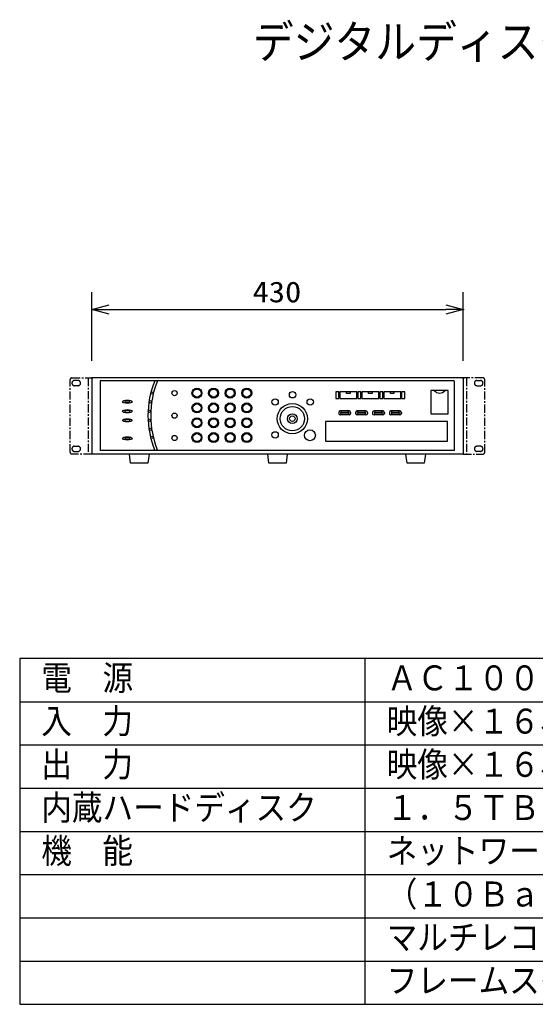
# Model space of a CAD drawing. Units: millimetres, scale not verified. Extents: x -63 to 63, y -57 to 57.
# Drawn here: x -62.5 to -2.8, y -56.5 to 57.4 of the extents above; entities that cross this region are included whole.
import ezdxf
from ezdxf.enums import TextEntityAlignment as Align

# ---------------------------------------------------------------- set-up
doc = ezdxf.new("R2010")
doc.units = ezdxf.units.MM
doc.header["$LTSCALE"] = 0.190236
doc.header["$PDMODE"] = 32
doc.header["$PDSIZE"] = 0.0951
doc.linetypes.add('CHAIN1', pattern=[8, 5, -1, 1, -1])
for name, color, linetype in [('0-0_MOJI1', 2, 'Continuous'), ('0-2_GAIKEI', 1, 'Continuous'), ('0-3_WAKU', 3, 'Continuous'), ('0-4_DEFPOINTS', 7, 'Continuous')]:
    doc.layers.add(name, color=color, linetype=linetype)
doc.styles.add('ＭＳ ゴシック', font='')
doc.styles.get('ＭＳ ゴシック').set_extended_font_data('MS Gothic')

# ---------------------------------------------------------------- blocks, each defined once
blk = doc.blocks.new('_OPEN30')
at = {"layer": '0-4_DEFPOINTS'}
blk.add_line((0, 0), (-1, 0), dxfattribs=at)
blk.add_lwpolyline([(-1, 0.26795), (0, 0), (-1, -0.26795)], dxfattribs=at)

msp = doc.modelspace()

# ---------------------------------------------------------------- linework, layer by layer
at = {"layer": '0-2_GAIKEI', "linetype": 'CHAIN1'}
for p, q in [((-56.4514, 15.9507), (-54.1514, 15.9507)), ((-54.5534, 15.9507), (-54.5534, 7.1507)), ((-8.8513, 15.9507), (-11.1513, 15.9507)), ((-10.7494, 15.9507), (-10.7494, 7.1507)), ((-56.6514, 7.3507), (-56.6514, 15.7507)), ((-55.7514, 15.6507), (-56.1514, 15.6507)), ((-55.7514, 15.0507), (-56.1514, 15.0507)), ((-9.5513, 15.6507), (-9.1513, 15.6507)), ((-9.5513, 15.0507), (-9.1513, 15.0507)), ((-8.6513, 7.3507), (-8.6513, 15.7507)), ((-56.1514, 8.0507), (-55.7514, 8.0507)), ((-9.1513, 8.0507), (-9.5513, 8.0507)), ((-54.1514, 7.1507), (-56.4514, 7.1507)), ((-56.1514, 7.4507), (-55.7514, 7.4507)), ((-11.1513, 7.1507), (-8.8513, 7.1507)), ((-9.1513, 7.4507), (-9.5513, 7.4507))]:
    msp.add_line(p, q, dxfattribs=at)
at = {"layer": '0-2_GAIKEI', "color": 7}
for p, q in [((-11.1513, 15.9507), (-54.1514, 15.9507)), ((-54.1514, 15.9507), (-54.1514, 7.1507))]:
    msp.add_line(p, q, dxfattribs=at)
at = {"layer": '0-2_GAIKEI'}
for p, q in [((-12.1854, 15.6338), (-53.1825, 15.6338)), ((-53.1825, 15.6338), (-53.1825, 7.5507)), ((-25.5264, 14.3485), (-25.8909, 14.3485)), ((-25.8909, 14.3485), (-25.8909, 13.5866)), ((-25.5264, 13.5866), (-25.5264, 14.3485)), ((-25.4145, 14.3485), (-25.4145, 13.5866)), ((-23.463, 14.3485), (-25.4145, 14.3485)), ((-24.6476, 14.1421), (-24.6476, 14.3485)), ((-24.2356, 14.1421), (-24.6476, 14.1421)), ((-24.2356, 14.3485), (-24.2356, 14.1421)), ((-23.463, 13.5866), (-23.463, 14.3485)), ((-22.9873, 14.3485), (-23.3518, 14.3485)), ((-23.3518, 14.3485), (-23.3518, 13.5866)), ((-22.9873, 13.5866), (-22.9873, 14.3485)), ((-22.8748, 14.3485), (-22.8748, 13.5866)), ((-20.9232, 14.3485), (-22.8748, 14.3485)), ((-22.1078, 14.1421), (-22.1078, 14.3485)), ((-21.6959, 14.1421), (-22.1078, 14.1421)), ((-21.6959, 14.3485), (-21.6959, 14.1421)), ((-20.9232, 13.5866), (-20.9232, 14.3485)), ((-20.4475, 14.3485), (-20.8121, 14.3485)), ((-20.8121, 14.3485), (-20.8121, 13.5866)), ((-20.4475, 13.5866), (-20.4475, 14.3485)), ((-25.8909, 13.5866), (-25.5264, 13.5866)), ((-25.4145, 13.5866), (-23.463, 13.5866)), ((-23.3518, 13.5866), (-22.9873, 13.5866)), ((-22.8748, 13.5866), (-20.9232, 13.5866)), ((-20.8121, 13.5866), (-20.4475, 13.5866)), ((-25.5592, 11.9485), (-25.5592, 11.8471)), ((-24.3587, 12.1277), (-25.3799, 12.1277)), ((-24.3587, 11.6672), (-25.3799, 11.6672)), ((-25.3348, 11.9201), (-25.3348, 11.8746)), ((-25.262, 11.993), (-25.294, 12.1211)), ((-25.294, 11.8033), (-25.262, 11.6752)), ((-25.262, 11.993), (-24.4757, 11.993)), ((-25.262, 11.8024), (-24.4757, 11.8024)), ((-24.4365, 11.993), (-24.4685, 12.1211)), ((-24.4685, 11.8033), (-24.4365, 11.6752)), ((-24.4029, 11.9201), (-24.4029, 11.8746)), ((-24.1795, 11.9485), (-24.1795, 11.8471)), ((-23.6022, 11.9485), (-23.6022, 11.8471)), ((-22.4017, 12.1277), (-23.4229, 12.1277)), ((-22.4017, 11.6672), (-23.4229, 11.6672)), ((-23.3778, 11.9201), (-23.3778, 11.8746)), ((-23.305, 11.993), (-23.337, 12.1211)), ((-23.337, 11.8033), (-23.305, 11.6752)), ((-23.305, 11.993), (-22.5187, 11.993)), ((-23.305, 11.8024), (-22.5187, 11.8024)), ((-22.4795, 11.993), (-22.5115, 12.1211)), ((-22.5115, 11.8033), (-22.4795, 11.6752)), ((-22.4459, 11.9201), (-22.4459, 11.8746)), ((-22.2225, 11.9485), (-22.2225, 11.8471)), ((-21.6445, 11.9485), (-21.6445, 11.8471)), ((-20.444, 12.1277), (-21.4653, 12.1277)), ((-20.444, 11.6672), (-21.4653, 11.6672)), ((-21.4201, 11.9201), (-21.4201, 11.8746)), ((-21.3473, 11.993), (-21.3793, 12.1211)), ((-21.3793, 11.8033), (-21.3473, 11.6752)), ((-21.3473, 11.993), (-20.5611, 11.993)), ((-21.3473, 11.8024), (-20.5611, 11.8024)), ((-20.5218, 11.993), (-20.5538, 12.1211)), ((-20.5538, 11.8033), (-20.5218, 11.6752)), ((-20.4882, 11.9201), (-20.4882, 11.8746)), ((-20.2648, 11.9485), (-20.2648, 11.8471)), ((-19.6874, 11.9485), (-19.6874, 11.8471)), ((-18.4869, 12.1277), (-19.5082, 12.1277)), ((-18.4869, 11.6672), (-19.5082, 11.6672)), ((-19.463, 11.9201), (-19.463, 11.8746)), ((-19.3902, 11.993), (-19.4222, 12.1211)), ((-19.4222, 11.8033), (-19.3902, 11.6752)), ((-19.3902, 11.993), (-18.604, 11.993)), ((-19.3902, 11.8024), (-18.604, 11.8024)), ((-18.5647, 11.993), (-18.5967, 12.1211)), ((-18.5967, 11.8033), (-18.5647, 11.6752)), ((-18.5311, 11.9201), (-18.5311, 11.8746)), ((-18.3077, 11.9485), (-18.3077, 11.8471))]:
    msp.add_line(p, q, dxfattribs=at)
at = {"layer": '0-2_GAIKEI', "color": 7}
for points in [[(-11.1513, 15.9507), (-11.1513, 7.1507), (-54.1514, 7.1507)], [(-47.5146, 7.1507), (-47.6515, 6.1007), (-49.6513, 6.1007), (-49.7759, 7.1507)], [(-31.5145, 7.1507), (-31.6514, 6.1007), (-33.6513, 6.1007), (-33.7758, 7.1507)], [(-15.5145, 7.1507), (-15.6514, 6.1007), (-17.6513, 6.1007), (-17.7758, 7.1507)]]:
    msp.add_lwpolyline(points, dxfattribs=at)
at = {"layer": '0-2_GAIKEI'}
for points in [[(-12.1854, 15.6338), (-12.1854, 7.5507), (-53.1825, 7.5507)], [(-19.1579, 14.3485), (-19.1579, 14.1421), (-19.5699, 14.1421), (-19.5699, 14.3485)]]:
    msp.add_lwpolyline(points, dxfattribs=at)
for points in [[(-18.3853, 14.3485), (-20.3368, 14.3485), (-20.3368, 13.5866), (-18.3853, 13.5866)], [(-18.2741, 14.3485), (-18.2741, 13.5866), (-17.9096, 13.5866), (-17.9096, 14.3485)], [(-14.9107, 14.5064), (-14.9107, 11.7933), (-12.8786, 11.7933), (-12.8786, 14.5064)], [(-12.9575, 10.9202), (-27.0812, 10.9202), (-27.0812, 8.6189), (-12.9575, 8.6189)]]:
    msp.add_lwpolyline(points, close=True, dxfattribs=at)
for centre, radius in [((-47.1665, 14.2038), 0.1389), ((-44.5626, 14.1927), 0.3013), ((-41.9696, 14.1927), 0.5776), ((-41.9696, 14.1927), 0.4659), ((-40.0488, 14.1927), 0.5776), ((-40.0488, 14.1927), 0.4659), ((-38.1282, 14.1927), 0.5776), ((-38.1282, 14.1927), 0.4659), ((-36.2074, 14.1927), 0.5776), ((-36.2074, 14.1927), 0.4659), ((-30.9058, 13.999), 0.3654), ((-47.3654, 13.1859), 0.1397), ((-41.9696, 12.4802), 0.5776), ((-41.9696, 12.4802), 0.4659), ((-40.0488, 12.4802), 0.5776), ((-40.0488, 12.4802), 0.4659), ((-38.1282, 12.4802), 0.5776), ((-38.1282, 12.4802), 0.4659), ((-36.2074, 12.4802), 0.5776), ((-36.2074, 12.4802), 0.4659), ((-32.922, 13.1576), 0.365), ((-30.9337, 11.238), 1.7457), ((-30.9337, 11.238), 1.4128), ((-28.8591, 13.1576), 0.3651), ((-47.4797, 12.0984), 0.1385), ((-44.5626, 11.5892), 0.3013), ((-30.9337, 11.238), 0.5558), ((-30.9337, 11.238), 0.3171), ((-47.4797, 11.0452), 0.1385), ((-41.9696, 10.768), 0.5776), ((-41.9696, 10.768), 0.4659), ((-40.0488, 10.768), 0.5776), ((-40.0488, 10.768), 0.4659), ((-38.1282, 10.768), 0.5776), ((-38.1282, 10.768), 0.4659), ((-36.2074, 10.768), 0.5776), ((-36.2074, 10.768), 0.4659), ((-47.3682, 9.9924), 0.1394), ((-47.1838, 9.0662), 0.1389), ((-44.5626, 8.997), 0.3013), ((-41.9696, 9.0544), 0.5776), ((-41.9696, 9.0544), 0.4659), ((-40.0488, 9.0544), 0.5776), ((-40.0488, 9.0544), 0.4659), ((-38.1282, 9.0544), 0.5776), ((-38.1282, 9.0544), 0.4659), ((-36.2074, 9.0544), 0.5776), ((-36.2074, 9.0544), 0.4659), ((-32.922, 9.365), 0.365), ((-28.8909, 9.318), 0.6348)]:
    msp.add_circle(centre, radius, dxfattribs=at)
at = {"layer": '0-2_GAIKEI', "linetype": 'CHAIN1'}
for centre, radius, start, end in [((-56.4514, 15.7507), 0.2, 90, 180), ((-8.8513, 15.7507), 0.2, 0, 90), ((-56.1514, 15.3507), 0.3, 90, 270), ((-55.7514, 15.3507), 0.3, 270, 90), ((-9.5513, 15.3507), 0.3, 90, 270), ((-9.1513, 15.3507), 0.3, 270, 90), ((-56.1514, 7.7507), 0.3, 90, 270), ((-55.7514, 7.7507), 0.3, 270, 90), ((-9.5513, 7.7507), 0.3, 90, 270), ((-9.1513, 7.7507), 0.3, 270, 90), ((-56.4514, 7.3507), 0.2, 180, 270), ((-8.8513, 7.3507), 0.2, 270, 0)]:
    msp.add_arc(centre, radius, start, end, dxfattribs=at)
at = {"layer": '0-2_GAIKEI'}
for centre, radius, start, end in [((-37.058, 11.6053), 10.5909, 157.75427, 202.41692), ((-36.7402, 11.6053), 10.5909, 157.75427, 202.41692), ((-13.8732, 14.9944), 0.7915, 218.05955, 321.94045), ((-25.379, 11.9475), 0.1802, 90.30718, 179.69282), ((-25.3787, 11.8477), 0.1805, 180.18232, 269.60052), ((-25.2616, 11.9198), 0.0732, 90.2936, 179.7064), ((-25.2619, 11.8753), 0.0729, 180.60575, 269.93224), ((-24.4761, 11.9198), 0.0732, 0.2936, 89.7064), ((-24.4758, 11.8753), 0.0729, 270.06776, 359.39425), ((-24.3597, 11.9475), 0.1802, 0.30718, 89.69282), ((-24.36, 11.8477), 0.1805, 270.39948, 359.81768), ((-23.422, 11.9475), 0.1802, 90.30718, 179.69282), ((-23.4217, 11.8477), 0.1805, 180.18232, 269.60052), ((-23.3046, 11.9198), 0.0732, 90.2936, 179.7064), ((-23.3049, 11.8753), 0.0729, 180.60575, 269.93224), ((-22.5191, 11.9198), 0.0732, 0.2936, 89.7064), ((-22.5188, 11.8753), 0.0729, 270.06776, 359.39425), ((-22.4027, 11.9475), 0.1802, 0.30718, 89.69282), ((-22.403, 11.8477), 0.1805, 270.39948, 359.81768), ((-21.4643, 11.9475), 0.1802, 90.30718, 179.69282), ((-21.464, 11.8477), 0.1805, 180.18232, 269.60052), ((-21.3469, 11.9198), 0.0732, 90.2936, 179.7064), ((-21.3472, 11.8753), 0.0729, 180.60575, 269.93224), ((-20.5612, 11.8753), 0.0729, 270.06776, 359.39425), ((-20.5614, 11.9198), 0.0732, 0.2936, 89.7064), ((-20.445, 11.9475), 0.1802, 0.30718, 89.69282), ((-20.4453, 11.8477), 0.1805, 270.39948, 359.81768), ((-19.5072, 11.9475), 0.1802, 90.30718, 179.69282), ((-19.5069, 11.8477), 0.1805, 180.18232, 269.60052), ((-19.3898, 11.9198), 0.0732, 90.2936, 179.7064), ((-19.3901, 11.8753), 0.0729, 180.60575, 269.93224), ((-18.6043, 11.9198), 0.0732, 0.2936, 89.7064), ((-18.604, 11.8753), 0.0729, 270.06776, 359.39425), ((-18.4879, 11.9475), 0.1802, 0.30718, 89.69282), ((-18.4882, 11.8477), 0.1805, 270.39948, 359.81768)]:
    msp.add_arc(centre, radius, start, end, dxfattribs=at)
for centre, major_axis, ratio in [((-50.0289, 13.1898), (0.5551, 0.0018), 0.342469), ((-50.0289, 13.1898), (0.3006, 0.0015), 0.420358), ((-50.0289, 12.0948), (0.5551, 0.0018), 0.342469), ((-50.0289, 12.0948), (0.3006, 0.0015), 0.420358), ((-50.0289, 11.047), (0.5551, 0.0018), 0.342469), ((-50.0289, 11.047), (0.3006, 0.0015), 0.420358), ((-50.0289, 8.9523), (0.5551, 0.0018), 0.342469), ((-50.0289, 8.9523), (0.3006, 0.0015), 0.420358)]:
    msp.add_ellipse(centre, major_axis=major_axis, ratio=ratio, dxfattribs=at)
at = {"layer": '0-3_WAKU'}
for p, q in [((-54.1514, 17.9369), (-54.1514, 25.8627)), ((-11.1513, 17.9369), (-11.1513, 25.8627)), ((-52.1514, 23.8627), (-13.1513, 23.8627))]:
    msp.add_line(p, q, dxfattribs=at)
at = {"layer": '0-3_WAKU', "color": 4}
for p, q in [((-62.5001, -16.5), (-62.5001, -56.5001)), ((62.5001, -16.5), (-62.5001, -16.5)), ((-22.5, -56.5001), (-22.5, -16.5)), ((-62.5001, -56.5001), (62.5001, -56.5001))]:
    msp.add_line(p, q, dxfattribs=at)
at = {"layer": '0-3_WAKU', "color": 1}
for p, q in [((-62.5001, -21.5), (62.5001, -21.5)), ((-62.5001, -26.5), (62.5001, -26.5)), ((-62.5001, -31.5001), (62.5001, -31.5001)), ((-62.5001, -36.5001), (62.5001, -36.5001)), ((-62.5001, -41.5001), (62.5001, -41.5001)), ((-62.5001, -46.5001), (62.5001, -46.5001)), ((-62.5001, -51.5001), (62.5001, -51.5001))]:
    msp.add_line(p, q, dxfattribs=at)
at = {"layer": '0-4_DEFPOINTS'}
for p in [(-11.1513, 23.8627), (-54.1514, 15.9369), (-11.1513, 15.9369)]:
    msp.add_point(p, dxfattribs=at)

# ---------------------------------------------------------------- block references
at = {"layer": '0-3_WAKU', "xscale": 2, "yscale": 2, "rotation": 180}
msp.add_blockref('_OPEN30', (-54.1514, 23.8627), dxfattribs=at)
at = {"layer": '0-3_WAKU', "xscale": 2, "yscale": 2}
msp.add_blockref('_OPEN30', (-11.1513, 23.8627), dxfattribs=at)

# ---------------------------------------------------------------- texts
at = {"layer": '0-0_MOJI1', "style": 'ＭＳ ゴシック', "width": 0.9}
for s, height, p in [('デジタルディスクレコーダー', 3.848, (-35.5001, 51.7599)), ('電\u3000源', 2.887, (-60.0001, -21.0552)), ('ＡＣ１００Ｖ\u3000５０／６０Ｈｚ', 2.887, (-20, -21.0552)), ('入  力', 2.887, (-60.0001, -26.0552)), ('映像×１６、音声×１６', 2.887, (-20, -26.0552)), ('出  力\u3000\u3000\u3000', 2.887, (-60.0001, -31.0552)), ('映像×１６、音声×１', 2.887, (-20, -31.0552)), ('内蔵ハードディスク', 2.887, (-60.0001, -36.0552)), ('１．５ＴＢ', 2.887, (-20, -36.0552)), ('機  能', 2.887, (-60.0001, -41.0552)), ('ネットワーク接続機能', 2.887, (-20, -41.0552)), ('（１０Ｂａｓｅ－Ｔ／１００Ｂａｓｅ－Ｔｘ）', 2.887, (-20, -46.0552)), ('マルチレコーディング機能', 2.887, (-20, -51.0552)), ('フレームスイッチャー機能、リモート操作', 2.887, (-20, -56.0552))]:
    msp.add_text(s, height=height, dxfattribs=at).set_placement(p, align=Align.BOTTOM_LEFT)
at = {"layer": '0-3_WAKU', "style": 'ＭＳ ゴシック', "width": 1.15}
msp.add_text('430', height=2.406, dxfattribs=at).set_placement((-35.5385, 23.9723), align=Align.BOTTOM_LEFT)

doc.saveas('drawing.dxf')
